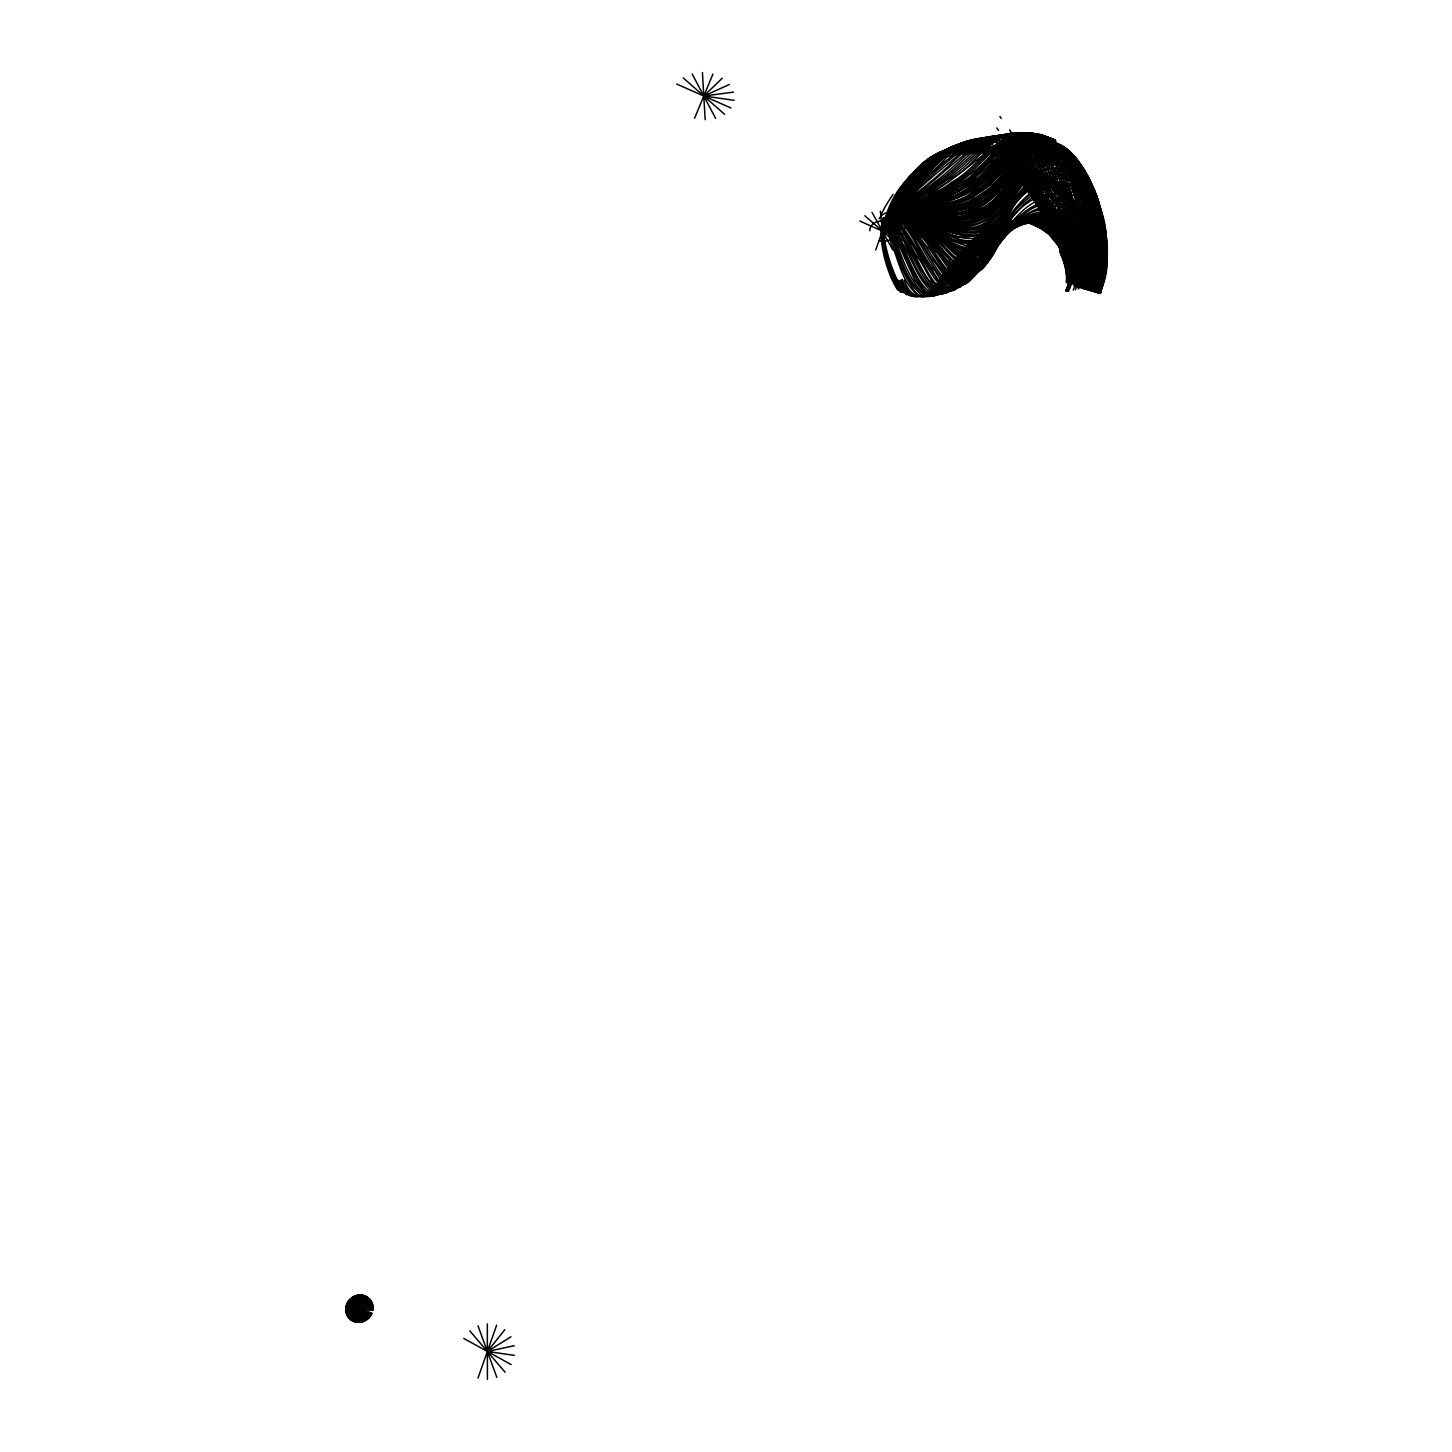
<?xml version="1.0" encoding="UTF-8"?>
<svg xmlns="http://www.w3.org/2000/svg" width="1452" height="1452" viewBox="0 0 1452 1452"><rect width="100%" height="100%" fill="white"/><g stroke="black" fill="none" stroke-linecap="round" stroke-linejoin="round"><path stroke-width="1.5" d="M1104.282 241.576C1104.173 213.045 1095.988 180.756 1071.394 163.586C1044.678 146.325 1020.357 175.964 1008.196 197C995.927 222.229 966.742 233.282 940.606 223.662C923.109 221.085 888.678 204.75 882.38 231.104L907.337 234.643M1094.826 234.589L1091.16 266.26L1086.096 286.716L1084.372 288.912M1094.173 238.164C1096.006 214.079 1090.833 189.123 1080.27 167.325M1076.422 274.355L1074.407 286.062L1076.567 275.499L1075.533 264.264M1080.016 268.112C1075.496 222.21 1065.06 170.919 1031.446 137.395C1007.869 122.131 985.726 147.614 969.482 162.079C948.319 182.371 921.838 195.348 897.554 211.248C886.827 209.705 883.814 223.1 882.38 231.104L906.592 227.674M359.007 1322.373L359.751 1294.966M1095.316 239.362C1096.042 215.931 1092.321 192.045 1082.375 170.683M1103.683 241.776L1101.088 265.407L1093.991 291.67M1094.735 239.58L1092.412 262.159L1086.768 285.572M1095.153 242.629C1097.73 218.871 1093.138 194.096 1083.501 172.189M1095.806 240.814L1095.062 244.226M1080.469 269.273L1078.709 243.936M1104.791 250.379C1115.19 201.646 1058.944 123.638 1017.888 188.252C1004.584 207.255 990.536 235.787 962.658 231.485C937.956 230.233 914.597 211.72 889.804 218.562L884.812 223.426L882.38 231.104L902.926 221.158M358.59 1322.373L360.187 1294.948M1078.909 271.361L1075.841 286.48M1105.535 268.384C1108.094 238.237 1095.552 200.884 1063.917 191.446C1030.684 184.404 1011.136 218.49 994.947 241.413C976.288 269.655 944.816 240.125 926.049 228C913.018 217.619 884.214 202.844 882.38 231.104L898.243 215.205L949.608 205.894L972.386 197.672L990.446 184.785L1018.378 154.257L1029.414 144.619L1042.354 139.138L1049.687 139.156L1055.495 140.844M1095.625 244.063L1091.577 269.001L1086.386 286.806M1096.06 245.515C1104.337 204.097 1069.652 99.898 1017.779 160.156C1000.138 183.297 978.648 207.981 947.339 209.887C926.666 215.205 891.002 205.331 882.38 231.104L886.519 217.582L891.873 211.901M1080.869 270.471C1082.375 248.038 1076.767 225.895 1071.376 204.315C1062.555 177.834 1054.37 140.027 1023.188 132.64C992.678 136.288 977.069 168.886 951.205 182.48C929.861 200.285 893.416 203.189 882.38 231.104C888.079 209.269 903.217 191.482 917.41 174.53M1095.516 245.678L1095.244 248.818C1100.253 262.267 1101.415 277.405 1097.385 291.271L1096.242 292.324M1104.192 250.488L1101.324 270.145L1095.189 292.015M1097.712 292.741C1102.467 277.967 1101.36 261.669 1096.133 247.167C1104.645 207.854 1074.353 104.889 1021.536 157.288C1003.114 179.322 984.547 206.656 953.274 209.868C930.841 215.912 899.46 205.476 883.669 226.439A51.691 27.298 51.5 0 0 882.544 229.779L882.38 231.104C885.629 190.902 920.568 223.935 932.438 238.908C949.898 256.859 973.856 296.389 991.662 254.046M358.154 1322.373L360.604 1294.966M1096.46 246.985L1087.984 284.556M1096.151 250.161L1096.314 248.582M1096.768 227.91C1106.497 248.201 1107.422 272.25 1100.344 293.485L1105.571 268.656L1105.789 243.555M1105.607 268.547L1104.518 276.697M1081.25 271.669C1083.373 249.218 1078.364 226.821 1073.209 205.095C1064.752 178.378 1056.747 140.644 1025.693 132.695C994.366 136.107 978.739 170.193 951.913 183.624C930.351 201.12 893.597 203.171 882.38 231.104L890.512 207.582M988.231 233.137C966.288 247.348 941.168 229.362 920.078 222.174C907.591 215.549 884.014 210.903 882.38 231.104L884.087 217.6L884.831 222.846M1095.625 250.252L1092.231 270.453L1087.621 285.808M1095.716 283.394C1099.908 251.632 1075.496 213.244 1040.648 216.475C1008.033 220.123 994.765 253.41 975.363 274.773C947.775 288.276 897.663 164.856 882.38 231.104C894.468 168.795 944.853 279.474 967.958 279.51C990.446 265.861 996.616 232.411 1023.587 222.41C1055.168 206.039 1090.125 235.932 1093.537 267.767M357.718 1322.355L361.04 1294.984M1020.429 221.993C993.259 220.559 973.312 243.355 958.846 263.52C948.392 274.301 941.295 299.384 922.873 295.954C905.195 282.505 900.367 258.492 892.435 238.8C887.499 228.545 885.793 202.245 882.38 231.104L884.341 217.528L885.411 222.555L883.633 226.439A53.924 26.789 56.5 0 0 882.562 229.779L882.38 231.104L885.139 219.343L883.342 226.385A66.792 24.829 71.5 0 0 882.598 229.797L882.38 231.104L885.048 218.853M1079.054 274.827L1076.876 285.445M1081.577 272.903C1084.317 250.416 1079.871 227.801 1074.952 205.93C1066.839 178.995 1059.016 141.334 1028.089 132.822C996.58 135.635 981.189 170.283 954.345 183.66C932.275 201.338 895.811 202.663 882.635 229.87A50.348 31.272 25.3 0 1 883.959 226.312L892.853 213.208M1104.464 262.322C1119.002 206.511 1058.218 122.222 1013.55 198.307L1012.28 198.87C1001.063 222.229 976.797 243.718 949.572 231.104C929.607 228.127 899.042 203.48 883.705 226.439A58.606 25.9 63.8 0 0 882.58 229.779C885.43 200.322 888.315 241.722 892.889 247.548C899.877 264.627 903.834 287.115 921.112 296.843C939.462 297.261 946.377 274.083 957.267 262.866C970.626 244.807 987.251 225.804 1010.592 221.902M995.582 239.453C971.697 256.133 958.792 323.487 930.569 266.841C921.53 258.601 889.894 183.188 882.38 231.104L884.685 217.455L882.635 229.87A49.568 27.86 44.8 0 1 883.869 226.421C894.577 206.021 917.791 196.655 934.671 182.081C953.147 168.686 968.067 150.881 987.306 138.539C1034.205 118.447 1048.58 191.827 1063.59 221.593M1096.823 253.12L1095.425 259.218M1095.897 256.242C1108.983 214.714 1076.041 102.493 1020.611 162.043C1002.788 185.856 981.752 213.571 948.701 213.154C928.064 217.637 890.276 204.079 882.38 231.104C906.266 91.258 1133.05 157.76 1084.335 287.569M1010.066 206.148C998.159 229.434 973.766 241.849 960.516 264.137C950.733 274.21 942.094 303.196 923.817 294.066C907.264 277.532 901.093 253.701 892.454 232.574C888.642 219.434 883.705 208.507 882.635 229.852A51.982 27.152 52.5 0 1 883.778 226.421C899.786 202.336 931.549 196.074 952.948 177.725C975.907 164.602 991.589 132.386 1020.484 133.548C1049.143 146.053 1057.165 180.774 1066.93 207.636C1072.411 227.056 1078.981 246.622 1079.508 266.968M357.301 1322.318L361.457 1295.021M1081.849 274.138C1084.644 227.692 1076.313 164.421 1037.309 134.945C1007.561 126.015 990.536 161.735 968.756 175.22C945.851 195.004 914.887 200.666 890.584 217.909M1103.847 262.322L1096.351 292.342M995.818 154.202C976.107 134.401 945.651 143.748 930.024 163.568C913.181 183.025 893.869 201.901 883.796 226.076A76.43 46.972 -5.6 0 0 882.635 229.852C884.994 211.103 885.557 218.435 889.15 231.412C895.14 251.123 901.347 271.288 912.927 288.531C920.296 303.268 937.339 295.428 943.11 283.848C955.942 266.896 967.014 248.092 983.912 234.734C1013.242 214.642 1031.319 145.091 1077.602 177.689C1110.018 205.748 1110.889 254.935 1098.511 292.959M1082.103 275.39C1085.933 252.902 1082.629 229.906 1078.164 207.763C1070.759 180.357 1063.209 142.949 1032.608 133.203C1000.773 134.673 985.854 170.574 959.1 183.787C936.141 201.556 901.365 202.209 883.723 226.439A61.474 25.446 67.1 0 0 882.58 229.779L886.246 216.874L914.633 279.946L924.289 292.814L928.536 295.573L932.71 296.299L937.72 294.538L943.709 289.238L968.502 254.663L983.639 238.055L999.811 226.966L1014.875 222.519M1095.407 262.14C1110.399 222.918 1082.067 106.559 1024.204 159.321C1005.183 181.681 987.614 212.337 954.527 213.517C931.857 218.889 894.722 203.389 882.635 229.87L883.814 217.673L884.25 223.118L882.635 229.87L883.288 217.8L883.07 223.662M1096.369 262.14L1096.641 260.652M1076.894 286.77C1086.659 244.735 1041.193 212.21 1021.899 179.268C1044.678 141.969 1089.454 165.092 1097.567 200.358C1108.185 229.942 1104.609 262.63 1094.391 291.779M356.865 1322.264L361.875 1295.057M1095.135 263.592L1095.879 262.14M1078.945 278.367L1077.257 285.554L1078.818 276.152L1078.237 267.585L1070.977 249.617L1034.913 197.781L1015.565 173.042M1096.078 263.611L1099.491 237.838L1097.603 209.505M1082.321 276.66C1086.731 253.574 1083.791 229.779 1079.272 206.946C1071.975 179.594 1064.044 140.191 1031.936 133.203C999.756 138.194 984.837 174.258 956.069 187.181C933.563 204.006 895.993 202.627 882.653 229.87L883.56 217.746L883.669 223.39M1081.286 286.697C1091.196 229.779 1037.89 175.329 992.006 150.609M1095.607 263.611L1091.196 279.927M1075.932 282.577C1079.326 267.64 1073.754 252.757 1067.438 239.417M1096.55 263.629L1095.498 266.515M1103.447 275.118C1123.884 215.531 1059.016 122.621 1011.1 205.948M1104.01 275.172L1100.235 293.449M1095.316 265.044L1094.409 269.292M1096.26 265.099L1095.189 267.93M884.685 220.777L882.635 229.87L885.865 218.816L890.112 213.081M915.05 175.746L894.486 203.552L883.723 226.022A85.323 51.383 -10.7 0 0 882.616 229.852L883.869 224.28L882.635 229.852C891.945 203.697 917.065 187.635 934.453 167.252C948.501 153.694 966.742 131.769 988.594 141.824C1027.871 169.739 1043.552 219.125 1073.064 255.988M1082.502 277.949C1087.385 254.88 1085.007 230.941 1080.705 207.981C1073.736 180.393 1065.931 141.153 1033.987 133.457C1001.59 137.704 987.033 174.421 958.356 187.308C935.505 203.697 900.948 202.736 883.778 226.439C890.257 201.955 918.717 223.209 931.204 230.668C949.699 243.718 981.715 262.739 997.179 235.151C1012.425 213.426 1029.504 181.809 1060.668 185.384C1090.724 191.337 1105.063 224.733 1106.115 252.594M888.987 214.116L885.339 219.76L882.635 229.852C888.805 190.266 926.467 228.944 938.591 242.575C949.862 252.049 958.756 268.348 974.492 270.453C988.159 266.533 992.732 250.234 1001.698 240.56M356.448 1322.209L362.31 1295.13M893.053 200.576L886.519 215.804L882.38 231.104L888.116 211.81L897.79 192.644M904.052 184.368L890.257 207.654L882.38 231.104L889.06 210.304M884.25 223.209L882.635 229.87C886.682 213.408 896.338 198.888 905.485 184.858L906.556 184.785C939.135 132.15 995.763 134.909 1032.445 182.426C1054.769 211.992 1089.454 245.787 1080.197 286.389M901.638 187.235L889.985 207.781L882.635 229.833L886.264 218.036L890.802 212.682M882.38 231.104C884.123 195.494 917.936 219.397 931.531 232.102C949.463 246.459 979.9 279.31 996.725 244.39C1012.008 217.582 1045.549 185.475 1077.221 207.89C1103.012 227.002 1109.727 264.01 1100.072 293.413L1105.644 267.059L1105.571 241.613M1095.189 275.081C1094.481 247.512 1073.881 217.655 1044.369 217.11C1016.382 216.384 1000.936 242.375 981.552 257.276C951.713 268.82 897.753 176.454 882.653 229.852L885.992 218.635M1053.753 223.191C1033.352 195.584 1017.761 128.883 973.112 139.701C940.388 163.713 907.01 192.626 883.905 226.149A63.579 39.984 3.7 0 0 882.725 229.852L886.446 217.764M1095.643 267.967L1093.41 273.412M1102.83 275.027L1097.821 292.76M1011.3 225.768C987.088 234.607 973.875 258.746 960.607 279.238C955.67 294.048 937.556 297.733 931.022 281.815C920.495 277.405 889.586 182.789 882.635 229.833L884.195 222.446M1082.666 279.256C1090.797 235.024 1083.083 186.255 1058.508 148.358M884.468 224.969L883.923 226.167A56.882 35.991 11.8 0 0 882.671 229.852L891.419 206.202M1086.423 254.118C1075.859 224.189 1038.071 209.741 1011.264 228C986.235 240.506 978.92 270.326 959.155 287.605C935.941 285.173 926.376 247.457 911.057 232.411C903.598 218.254 884.105 202.3 882.653 229.833L885.647 219.488L882.653 229.833L885.357 220.795L883.433 226.312C887.154 198.488 911.148 220.958 919.116 232.774C934.416 244.825 946.94 283.902 969.21 280.69C987.65 261.868 997.179 233.1 1023.587 222.61C1052.591 208.416 1085.098 233.137 1091.287 262.013M1074.97 286.225C1080.76 271.27 1076.113 254.917 1070.741 240.524M917.138 177.38C903.888 193.443 888.533 209.342 882.653 229.833L884.014 224.134L882.653 229.833C887.553 191.047 915.958 232.901 924.525 245.315C939.208 263.865 960.607 310.383 979.065 265.807M1075.515 286.389L1077.765 275.735L1077.892 265.843M883.723 225.187L884.232 223.426L882.961 228.581M1102.867 282.686C1119.565 238.545 1084.626 142.732 1027.472 188.778C1007.053 204.569 1003.096 239.616 974.909 244.68C948.283 244.081 927.901 223.245 902.89 216.711M883.161 227.456L883.451 226.294A60.675 25.7 66 0 0 882.417 229.561A57.989 26.136 62.7 0 1 883.524 226.222A56.501 26.39 60.6 0 0 882.435 229.634A53.542 26.971 55.5 0 1 883.633 226.294M1095.461 270.852L1094.318 273.557M1102.322 286.988C1123.866 213.843 1046.075 150.591 1001.626 234.135C987.124 266.569 960.335 256.224 939.099 237.293C925.16 228.763 894.777 197.926 883.905 224.715M356.03 1322.137L362.728 1295.202M1075.678 283.793C1079.925 268.929 1074.879 253.628 1069.108 239.943M1078.582 282.015L1076.495 286.661M1102.576 285.59C1122.124 238.709 1074.553 151.607 1022.462 203.443C1004.693 217.619 999.121 250.107 973.276 251.831C948.21 247.566 930.333 226.73 907.155 217.673M1076.241 283.939L1077.475 273.611L1075.642 263.375M1093.066 274.755C1103.429 248.546 1101.433 217.854 1093.447 191.047C1087.639 165.601 1059.016 131.152 1031.973 153.368C1008.287 173.568 995.219 210.304 960.171 213.771C935.778 220.795 896.592 201.973 882.653 229.87A70.259 43.669 -1.9 0 1 883.978 226.113C897.826 198.761 925.124 181.337 945.234 158.849C959.518 140.354 988.885 128.72 1005.474 151.389C1026.328 173.768 1038.507 202.282 1054.842 227.819C1063.463 242.484 1076.095 256.55 1076.531 274.464M883.433 226.331L883.851 224.733M1082.484 281.761C1092.086 237.892 1084.844 189.286 1061.521 150.845M1093.973 274.918L1094.772 273.629M1083.954 288.803C1117.895 193.37 964.382 94.362 901.892 186.491M1093.519 274.827L1089.69 285.009M1094.409 274.991L1092.067 280.127M1102.322 282.577L1099.164 293.159M1075.968 283.866L1074.752 286.171L1076.349 273.303L1074.19 260.979M1094.935 276.515L1100.235 247.784L1100.598 218.054C1100.362 181.046 1059.307 121.841 1023.841 166.926C1009.194 183.297 999.521 205.839 978.285 215.005C957.794 223.318 935.505 217.201 914.343 215.894M1074.752 284.828C1079.834 268.638 1071.594 252.485 1063.118 239.09M1080.905 287.932C1094.064 249.327 1064.007 211.81 1040.104 184.313C1006.871 142.441 942.076 129.174 909.224 178.832M1092.812 277.495L1093.174 276.17M1082.557 283.086C1092.993 239.907 1086.405 192.027 1064.407 153.476M1093.683 277.695L1094.064 276.352M1078.183 285.808C1084.771 265.444 1071.866 246.277 1060.759 230.323C1041.737 203.28 1023.787 174.204 996.671 154.402M1094.572 277.876C1102.812 249.962 1108.057 214.152 1084.462 191.864C1058.998 161.989 1019.576 188.161 1006.781 216.638M1085.824 284.011L1084.753 287.678M1102.122 285.5L1099.745 293.322L1104.809 272.032L1106.243 252.83M1085.987 285.372C1117.332 186.128 960.353 96.903 899.623 189.522M355.613 1322.046L363.127 1295.293M1095.008 277.967L1091.759 282.813M1076.204 285.245L1078.491 268.021M1096.641 291.072C1113.139 226.149 1037.708 179.921 998.649 244.753M1006.073 216.294C996.054 241.468 966.905 250.869 944.544 235.006C927.519 230.269 896.32 201.084 883.887 226.131A56.156 35.52 13.2 0 0 882.671 229.852C889.84 206.983 908.28 190.266 923.418 172.498M1082.629 284.41C1093.828 241.377 1087.893 193.297 1066.113 154.529M886.283 221.23L883.851 226.439A52.29 27.007 53.5 0 0 882.725 229.924C890.784 205.512 912.891 189.559 929.189 170.719C943.909 156.417 962.295 132.695 985.581 142.423C1026.074 170.737 1044.696 220.486 1073.445 259.454M1094.627 279.31L1093.864 281.96M884.685 224.425L883.959 226.276A62.236 39.24 5.4 0 0 882.671 229.852L886.337 221.285M886.41 219.651L883.27 227.292L884.268 224.806L883.814 226.076A78.68 48.043 -7.4 0 0 882.762 229.852C890.493 208.235 913.217 197.49 929.244 182.698C947.285 168.777 962.004 150.609 981.625 138.775C1028.216 122.222 1042.246 193.189 1059.688 222.428M883.905 226.04A87.628 52.381 -12.1 0 0 882.78 229.833C890.548 202.863 923.381 224.534 939.843 229.579C967.449 246.622 987.451 229.852 1013.079 221.757M885.375 223.499L882.671 229.852C890.639 208.453 914.978 200.666 931.694 187.544C952.258 174.313 969.065 156.344 988.267 141.388C1036.274 109.263 1054.932 189.885 1067.293 220.976M900.367 211.702L897.318 211.084L890.276 217.219L882.671 229.852C890.965 208.616 915.468 201.138 932.511 188.47C954.109 175.256 971.479 156.616 991.28 141.116C1038.852 109.136 1057.492 188.905 1068.817 220.014M1084.771 289.039C1097.059 248.02 1096.405 201.701 1076.513 163.114M1092.557 281.634L1092.939 280.327M883.451 227.438L882.671 229.87L885.902 222.882M1090.888 282.595L1091.269 281.325M1093.81 280.545L1090.234 290.6M882.671 229.852C900.458 198.906 946.45 205.603 971.588 181.881C996.834 168.341 1021.155 113.873 1054.243 142.387M1085.17 287.805C1124.411 184.077 957.739 97.066 897.554 192.608M1089.218 283.539C1096.804 258.111 1100.38 231.213 1095.08 204.932C1090.289 178.705 1074.335 136.797 1040.884 144.329C1011.518 157.778 1002.007 195.802 970.335 206.438C943.455 219.524 906.211 202.772 884.322 225.405A54.196 26.572 57.1 0 0 883.088 228.781C901.638 199.469 947.902 212.682 973.711 191.301C1002.515 178.142 1018.142 125.779 1055.35 140.209C1017.053 127.467 1002.606 181.064 972.114 193.679C945.978 213.444 902.001 199.959 883.016 228.636A49.459 30.401 27 0 1 884.54 225.241L886.646 221.684M884.486 222.283L884.032 224.116L891.8 204.932M1083.083 285.863C1095.153 243.391 1090.543 195.603 1069.344 156.78C1033.552 136.797 1014.403 185.257 994.311 205.585C968.139 232.574 929.643 212.918 897.735 216.529M1074.389 286.062C1080.796 268.693 1070.487 251.668 1060.541 238.092M1075.279 286.316L1077.747 278.185L1077.166 267.404M1076.041 286.534L1076.404 285.3M1090.506 283.866C1101.995 260.235 1102.83 230.922 1096.877 205.512C1092.231 179.794 1075.242 140.935 1043.099 148.286C1013.351 160.192 1006.708 198.379 977.704 211.193C950.171 224.025 918.989 208.652 891.092 218.58M1076.458 286.643L1078.255 271.669M1083.119 288.567C1097.367 247.294 1093.882 199.323 1073.79 160.482M1092.176 282.922L1089.309 286.28M1092.612 283.049L1089.381 290.346M885.157 219.815L890.348 205.948M1075.242 286.298L1077.094 273.52M1077.82 287.042C1087.639 262.013 1067.456 238.745 1054.678 218.943C1031.864 188.107 1007.307 146.67 965.054 143.766M1093.066 284.556C1100.598 264.191 1103.048 241.685 1100.834 220.014M1093.9 283.376L1091.069 290.836M1078.8 287.315C1087.639 261.142 1068.527 237.456 1055.114 216.874C1032.172 185.783 1004.966 142.949 961.551 144.619M1079.308 287.46C1088.764 241.014 1045.876 203.516 1019.486 170.864C1000.628 151.716 968.865 134.619 943.346 151.335C922.274 166.508 906.121 187.598 891.873 209.052M1082.284 286.988C1094.663 241.304 1059.071 198.724 1027.127 170.628C1004.984 152.46 973.82 139.628 945.579 150.736C923.345 160.773 905.776 180.012 893.071 200.376M1085.552 286.57C1097.984 246.876 1096.587 201.955 1077.801 164.493M1079.816 287.623C1092.067 248.564 1058.49 213.19 1036.383 184.658C1002.824 139.936 942.983 130.081 908.553 179.104M1085.969 286.679C1096.405 245.697 1094.971 199.85 1075.17 161.789M1089.272 284.901L1086.858 289.62M1088.456 286.044C1105.299 240.615 1104.881 170.719 1056.983 144.655C1027.181 138.811 1013.75 173.696 995.8 190.575C975.091 214.587 941.404 213.154 912.6 213.734M1077.584 286.97L1077.965 285.754M1083.519 287.333C1096.278 245.461 1092.957 198.016 1072.356 159.212M1082.049 288.258C1094.717 244.644 1089.78 195.385 1067.764 155.636M1088.038 285.917L1086.441 289.511M1090.978 285.372L1087.276 289.747M1094.681 291.87C1111.234 226.585 1033.552 183.351 996.054 247.802C965.961 314.812 933.89 216.003 896.919 211.121M355.195 1321.937L363.545 1295.384M1095.48 292.088C1103.484 264.899 1091.269 231.848 1065.75 218.544C1036.056 203.643 1006.345 229.38 992.133 253.955M1083.809 288.767C1112.958 196.946 968.194 93.854 904.342 183.551M1086.804 286.915L1085.188 289.148M1093.102 285.953L1091.505 290.963M1081.903 288.204C1097.022 246.477 1091.468 197.109 1070.868 157.978M1091.85 286.988L1090.652 290.709M1085.334 289.184L1085.715 287.95M1089.345 287.641L1088.546 290.11M1098.402 292.941C1108.148 265.77 1107.731 236.331 1100.126 208.725C1095.008 182.008 1070.995 143.149 1039.251 158.722C1011.917 174.167 1005.546 214.079 972.967 222.029C944.907 229.198 915.758 208.616 888.66 219.724M1086.023 289.384L1086.423 288.149M1089.762 287.75L1088.964 290.237M1090.615 288.004L1089.817 290.473M1099.055 293.123C1108.874 265.734 1107.332 235.932 1100.017 208.162C1094.572 181.155 1065.133 147.16 1036.202 166.871C1010.283 183.515 1004.149 225.623 969.627 229.035C941.912 232.756 913.58 207.364 887.408 221.049M884.014 224.715L885.085 220.522M1088.111 289.983L1088.51 288.748M885.139 220.813L884.359 223.045L889.695 213.081M1091.922 291.072C1101.215 264.028 1105.698 234.353 1098.329 206.329C1093.973 179.395 1070.959 137.867 1038.38 153.495C1010.973 170.047 1002.642 210.34 968.266 216.82C941.84 226.131 900.204 200.231 883.034 228.636A49.949 30.873 25 0 1 884.558 225.223L888.424 219.597C917.973 205.113 955.489 214.297 982.623 192.771C1007.706 177.816 1020.683 133.13 1055.404 141.134M1092.34 291.199L1100.779 257.476L1102.122 227.365M1092.757 291.308C1101.106 267.059 1105.408 240.905 1101.033 215.386C1096.75 188.633 1080.324 150.663 1047.727 154.366C1016.618 163.332 1010.247 201.937 983.258 216.802C955.852 230.795 925.904 213.335 897.354 216.657M1093.156 291.435L1101.124 260.67L1103.012 232.737M1093.574 291.543C1102.976 264.554 1106.932 234.897 1099.581 206.91C1094.971 178.905 1064.225 141.951 1034.604 164.13C1009.848 182.135 1001.826 223.644 966.469 225.496C941.531 229.942 906.211 204.623 885.629 222.61M1094.79 291.906C1101.16 272.341 1106.424 251.432 1102.921 230.85M1095.588 292.124C1104.246 267.204 1107.985 239.907 1101.542 214.007C1096.496 187.453 1072.139 151.897 1041.247 165.328C1013.605 178.705 1008.414 215.931 980.173 228.218C951.387 237.184 924.507 214.896 895.848 216.983M1095.97 292.233L1103.756 260.67L1104.228 231.993M1096.732 292.451C1107.713 261.541 1109.673 225.786 1094.245 195.984C1078.473 155.745 1029.994 160.137 1013.46 197.127M1099.473 293.231C1119.147 248.31 1072.828 173.895 1023.079 214.896C1004.185 227.002 998.631 253.937 977.813 262.667C955.271 260.217 941.622 237.638 923.635 225.931M1097.095 292.56C1112.686 247.639 1106.678 189.087 1069.362 156.762M1097.476 292.669C1124.302 244.281 1084.771 123.565 1021.01 190.992C1004.802 214.733 986.924 254.88 950.86 235.623C932.111 233.246 894.831 197.98 883.324 227.311C885.738 219.071 891.328 207.273 901.837 212.355M1098.184 292.868C1119.764 222.247 1039.015 171.209 998.232 244.989M1098.837 293.068C1108.384 264.718 1099.436 228.926 1073.772 212.065C1042.264 192.535 1009.684 222.918 995.074 249.454M885.248 220.795L884.341 223.064L884.74 222.083M885.103 223.808L883.76 226.439C900.24 189.867 943.31 122.603 991.353 151.099M354.796 1321.828L363.944 1295.511M477.998 1378.039L496.638 1325.186M875.701 250.034L888.987 212.355M884.123 224.733L891.111 208.87M885.448 222.338L883.651 226.439C899.55 191.827 946.359 250.869 971.624 248.056C991.77 249.091 1000.609 224.479 1020.792 223.281C1041.61 217.437 1064.026 228.055 1075.442 245.805M885.048 219.96C899.695 197.454 925.124 263.937 934.834 270.399C960.661 318.95 974.383 255.933 994.13 240.923M899.078 210.522L891.474 216.402L884.468 225.332A48.932 29.784 29.9 0 0 882.997 228.636L887.063 221.739L892.072 218.272M898.425 213.317L889.568 219.143L884.486 225.332A48.715 29.439 31.8 0 0 882.997 228.654C883.723 225.369 892.744 214.987 885.974 217.31C883.669 218.344 889.767 214.969 890.076 220.559C900.258 241.667 907.972 264.101 920.768 283.884C930.387 304.902 948.047 292.614 954.98 277.314C969.337 255.516 985.073 230.287 1012.026 223.318M890.657 218.308L884.486 225.314A50.947 31.726 21.8 0 0 883.016 228.636C902.672 199.233 949.227 214.733 975.726 192.953C1004.276 179.504 1018.433 128.72 1055.531 140.427M1102.685 227.002C1100.471 201.193 1090.96 172.008 1066.766 158.994C1040.648 146.906 1020.538 174.948 1008.396 194.024C996.489 216.511 971.116 230.142 945.905 223.082C926.63 222.301 898.861 206.202 884.504 225.314A48.588 29.113 33.7 0 0 882.997 228.654L883.959 226.294M889.277 213.771L885.139 221.158C892.78 201.374 910.35 229.743 916.067 237.547C930.859 252.376 937.756 283.539 960.462 286.788C979.211 271.306 985.726 243.972 1007.488 230.795C1030.394 212.337 1065.641 222.882 1078.872 247.893M884.994 221.103L885.339 220.196M905.631 182.807L893.887 200.939L885.012 221.067L886.246 218.399M354.397 1321.701L364.343 1295.638M1004.203 230.941L995.128 237.329L985.2 247.766L958.538 286.371L953.238 290.582L948.628 291.108L942.021 287.206L934.58 278.439L896.592 219.343L889.695 214.86L888.007 215.531L885.484 220.196L891.219 207.491M885.303 219.252L886.7 216.657L889.168 220.178L906.865 261.342L917.7 282.015L925.614 292.197L933.182 296.008L938.954 294.466L944.853 289.347L970.571 253.283L984.402 238.219L1000.573 227.075L1015.692 222.592M694.601 118.211L712.914 74.088M353.998 1321.556L364.742 1295.765M884.014 225.387L884.449 224.388M883.941 226.385L884.54 225.26L883.451 227.474L884.468 225.332A48.588 28.713 36.5 0 0 882.997 228.654A49.713 27.77 45 0 1 884.395 225.387C907.482 200.34 948.428 206.021 974.092 183.351C999.248 169.158 1020.066 119.282 1053.971 140.644M353.598 1321.393L365.142 1295.928M886.283 219.597L884.504 223.408C889.205 201.737 899.895 242.448 903.761 245.098C912.909 261.796 918.916 282.142 934.652 293.957C950.806 297.714 956.432 274.827 965.09 265.389C977.414 246.931 993.241 226.948 1016.454 223.1M889.277 210.25L889.876 208.906M884.976 217.746C898.588 239.979 900.73 281.833 927.592 296.698C944.635 294.357 950.443 273.557 960.825 262.213C973.602 244.444 989.901 226.004 1012.625 222.229M884.685 223.354C912.038 192.1 945.651 165.492 977.958 139.392C1024.332 122.93 1038.888 193.969 1057.401 222.247M890.693 205.149L895.793 195.603M886.156 218.145C884.105 221.394 888.37 213.989 886.228 217.764M353.217 1321.229L365.523 1296.091M885.883 219.306L887.19 216.929M890.983 207.509L892.49 203.589M892.091 204.859L893.18 202.264M352.836 1321.048L365.904 1296.273M890.929 208.852L897.79 195.457L908.843 179.866M891.927 206.148L892.653 204.805M886.609 219.76C898.498 198.706 916.648 182.081 931.821 163.713C944.853 149.247 966.197 134.256 985.636 146.398C1023.769 173.986 1044.75 218.653 1072.03 255.897M893.089 203.48L894.25 200.848M893.833 202.137L908.208 180.066M886.047 217.909C897.899 202.59 913.199 228.726 920.985 236.712C936.123 250.543 944.09 280.454 966.379 282.614C997.96 253.537 1022.898 170.864 1079.126 205.694M892.907 204.805L898.207 195.421M352.455 1320.866L366.285 1296.454M891.855 207.545L905.086 187.417L917.265 173.224M894.595 200.812L895.376 199.469M1054.37 140.445C1020.683 120.589 1000.755 169.176 976.125 183.515C950.116 207.001 908.244 200.14 884.431 225.369A49.15 28.06 42.1 0 0 882.997 228.672A52.907 33.178 17.3 0 1 884.54 225.133C889.604 216.856 899.478 213.662 908.244 210.957M884.54 225.169C908.843 200.975 950.497 214.606 977.523 193.261C1005.328 179.431 1018.941 130.208 1055.531 140.608M895.721 199.432L896.537 198.089M352.092 1320.667L366.648 1296.654M1054.697 140.299C1020.447 121.823 1001.535 170.664 976.434 184.894C950.316 208.18 908.262 200.213 884.449 225.35A48.878 28.26 40.2 0 0 882.997 228.654M896.084 194.985L899.369 190.158M886.736 217.219C896.374 215.422 900.476 238.364 906.411 244.825C915.795 261.142 922.31 280.526 937.284 292.705C951.641 298.259 957.83 277.368 964.999 268.892C976.815 250.688 990.917 230.723 1012.861 224.534M1054.878 144.111C1026.183 113.147 999.03 159.883 977.777 175.383C951.986 201.138 910.567 199.577 885.03 224.37L885.811 223.336L884.449 225.35L892.998 217.092M896.9 198.089L897.735 196.746M979.465 266.46C998.922 221.938 1059.216 197.781 1084.39 252.085M351.729 1320.449L367.011 1296.872M898.606 195.403C927.302 139.555 990.01 132.731 1034.659 175.311C1065.459 202.699 1096.024 245.061 1082.72 288.44C1110.018 200.521 969.627 92.601 905.939 181.899M887.027 220.032C914.215 190.629 944.09 161.916 976.833 138.866C1021.627 127.649 1036.474 195.802 1055.84 223.39M898.116 196.746L905.576 186.092M886.845 220.123L884.776 223.39L887.571 219.488M1012.371 200.031C1001.698 217.945 985.926 241.232 961.569 235.024C938.645 231.812 918.336 215.713 894.813 217.038C920.604 214.333 944.508 230.287 970.39 227.674C996.744 224.933 1006.98 196.964 1021.918 179.159M1105.317 241.359C1103.466 209.197 1071.685 168.378 1036.928 187.635C1009.557 208.162 993.64 240.27 971.334 265.789C956.033 297.442 942.076 300.382 925.323 267.222C916.176 252.448 908.317 236.876 898.298 222.646C896.047 219.851 893.906 216.457 890.403 215.186C886.5 215.822 887.444 215.949 890.33 213.244M888.442 214.878C902.128 198.398 916.466 181.917 931.639 166.526C944.726 153.277 962.313 134.491 982.895 142.84C1022.934 166.944 1038.906 214.787 1068.019 249.617M886.482 221.448C900.494 203.897 921.857 194.659 938.972 180.629C957.612 167.397 972.386 149.229 991.988 137.377C1038.616 120.189 1051.593 191.918 1065.732 221.974M351.366 1320.213L367.356 1297.09M994.511 250.252C981.951 274.845 966.179 285.554 947.938 257.893C930.768 242.375 917.482 213.644 892.345 211.72M994.203 250.96L1004.167 237.402M997.506 245.406C983.403 264.228 970.081 296.752 948.41 262.812C931.984 249.163 914.56 208.671 889.822 213.317M998.214 245.279C969.083 307.824 935.288 219.96 901.02 211.883M885.157 224.261L889.495 219.651L896.792 215.749M993.077 252.267C964.545 297.224 931.676 215.495 900.058 211.593M886.174 220.813C890.276 213.426 900.186 214.932 906.72 217.655M351.021 1319.977L367.701 1297.326M906.447 183.569L910.477 178.469M902.345 194.495C921.094 172.77 941.205 140.935 973.602 142.804C1010.864 154.148 1027.726 194.06 1050.086 222.592M350.694 1319.741L368.028 1297.58M1001.916 240.469C1023.587 200.14 1083.029 200.031 1096.133 247.167M885.593 223.463C911.293 202.5 950.28 216.911 977.632 197.508C1006.672 183.805 1018.124 134.909 1055.277 141.479M504.842 1329.687L487.364 1351.467L514.317 1355.351M1001.245 192.1C1016.327 174.966 1029.25 145.381 1056.33 148.213C1082.593 155.219 1093.429 184.84 1098.238 208.906M886.537 221.811L887.462 221.484L885.085 224.334C910.64 200.939 951.931 208.58 978.376 185.057C1002.878 170.61 1021.046 123.184 1054.969 140.209M886.664 222.319L885.085 224.334L887.426 221.539M350.368 1319.469L368.354 1297.834M1004.439 237.311C1027.617 199.977 1083.301 205.258 1095.298 248.8M887.063 220.214L885.411 222.555L886.736 222.156C906.375 207.926 932.892 219.942 955.289 217.31C980.517 217.963 999.484 198.888 1012.207 179.195C1047.89 116.305 1096.46 164.493 1099.745 216.584M910.894 177.38C929.244 152.914 962.676 137.722 992.279 150.736M888.243 214.95L892.109 211.956L896.701 211.121M1000.265 191.755C973.856 231.122 923.254 204.659 888.007 220.922L890.276 219.252M350.041 1319.196L368.681 1298.106M915.54 174.494C927.32 161.226 941.604 148.158 959.754 145.146M917.864 177.525C934.271 157.469 960.915 130.97 988.231 149.211M924.38 172.715C939.535 156.308 961.823 131.46 986.217 145.708C1013.478 163.041 1027.925 193.443 1046.311 218.889M886.718 221.013C904.959 208.671 927.701 226.058 946.631 229.325C967.958 238.509 993.404 230.759 1004.112 209.669C1017.108 191.101 1030.666 164.475 1056.856 164.983C1082.067 168.015 1098.384 194.296 1100.87 217.818M349.732 1318.924L368.99 1298.378M887.517 221.43L886.446 222.501C913.852 202.863 953.329 218 980.953 196.873C1008.124 182.299 1020.121 134.51 1056.566 142.369M889.368 218.472C911.366 210.776 932.384 232.32 953.238 237.584C973.838 248.836 996.181 235.641 1005.256 216.13C1017.598 196.946 1034.078 171.499 1060.359 174.839C1085.552 179.903 1101.16 206.565 1103.466 230.523M349.442 1318.634L369.298 1298.669M1011.064 225.151C989.465 233.3 975.871 253.338 964.074 272.087C958.338 280.726 948.646 301.308 936.05 290.073C921.33 274.428 913.453 253.828 902.817 235.442C899.296 229.253 896.193 222.664 891.383 217.328C888.116 215.041 886.174 216.294 890.748 213.589C923.781 191.9 952.893 161.844 985.218 138.249C1032.027 121.206 1045.567 193.334 1061.938 222.682M722.279 78.19L703.803 96.013L734.113 100.297M994.402 239.743C1018.487 212.664 1066.857 214.914 1082.266 250.071M349.152 1318.325L369.588 1298.977M887.19 221.684L888.388 220.631M995.872 238.328C1016.436 214.896 1056.257 217.619 1073.119 243.936M888.334 220.704L887.263 221.648L888.297 220.722M348.861 1318.017L369.861 1299.286M930.768 160.301L946.159 149.411L961.805 144.329M889.187 213.97L893.361 211.393L897.318 211.084M348.589 1317.69L370.133 1299.594M887.862 220.359L889.223 219.978M348.335 1317.363L370.387 1299.921M888.243 218.871L890.512 217.383M348.081 1317.018L370.641 1300.266M1002.552 232.084L985.019 249.2L959.808 285.953L955.289 289.638L950.715 290.491L944.145 287.006L936.721 278.602L899.26 221.357L892.508 215.186L888.152 215.386M989.121 232.846C1011.264 215.477 1046.674 219.143 1064.534 241.05M888.733 220.25L891.782 218.399M888.805 220.232L899.224 215.513L912.782 213.462M347.845 1316.674L370.877 1300.611M888.933 220.178L891.183 218.726M347.627 1316.329L371.095 1300.956M1003.078 231.104C1026.618 214.424 1061.829 220.631 1076.604 245.987M899.242 210.776C940.37 192.753 972.931 162.043 1008.033 135.399C1052.428 122.494 1063.536 188.869 1073.5 218.835M940.279 152.75L953.964 145.872L963.856 143.585M887.68 215.804C903.58 220.904 907.809 245.225 918.027 257.784C926.685 268.438 935.596 300.11 953.728 289.384C969.591 271.016 978.612 246.604 999.321 232.447C1020.901 215.477 1054.261 220.904 1069.852 243.391M510.959 1336.802L487.364 1351.467L514.262 1345.714M347.409 1315.966L371.313 1301.319M889.241 219.125C911.203 210.576 934.834 222.174 957.503 221.249C984.238 223.39 1002.189 200.739 1015.057 180.574C1056.947 113.565 1103.248 182.48 1103.574 232.447M1004.748 230.033L1006.454 228.999M347.209 1315.603L371.512 1301.682M891.074 212.337L893.107 211.411M347.01 1315.222L371.712 1302.063M346.846 1314.84L371.894 1302.444M890.548 218.617L895.285 216.529M890.802 212.772C910.204 212.137 920.368 235.805 932.601 247.729C943.582 257.185 956.523 290.963 974.346 276.207C989.701 256.151 1001.608 229.924 1027.363 221.357C1053.952 212.046 1081.341 233.028 1089.018 258.057M1007.761 227.365L1009.521 226.53M898.479 213.68C928.808 201.81 963.075 195.784 986.67 171.282C1004.167 155.654 1027.199 120.244 1053.499 140.898M346.665 1314.459L372.057 1302.825M729.467 84.452L703.803 96.013L733.569 92.129M891.891 218.363L900.803 216.421M890.675 218.09L896.955 216.584M346.52 1314.06L372.22 1303.206M890.457 213.426C907.609 213.498 915.922 235.006 926.503 245.896C938.736 257.349 946.214 285.009 965.834 283.321C982.115 268.62 987.85 244.698 1006.962 232.102C1026.128 213.644 1057.056 223.771 1070.904 243.573M346.375 1313.661L372.347 1303.606M1010.265 225.822C1030.303 217.364 1054.225 224.824 1067.51 241.613M892.145 218.109L897.554 216.602M892.417 218.054L893.561 217.619M346.248 1313.261L372.474 1304.005M1012.062 225.133C1031.356 217.564 1053.771 225.822 1066.494 241.413M894.25 217.383L902.781 215.604L914.96 215.368M346.139 1312.844L372.601 1304.422M892.744 217.746L895.013 217.11M346.03 1312.427L372.692 1304.84M887.245 216.185C908.988 237.075 911.42 277.005 938.409 294.339C953.819 293.776 958.338 273.793 967.141 263.937C979.065 246.314 994.275 227.129 1016.527 223.517M908.244 211.248C937.738 204.75 969.736 198.888 991.335 175.71C1008.668 160.337 1027.617 125.38 1055.187 140.191M1012.788 223.971L1014.621 223.499M1013.732 223.989C1032.535 218.544 1053.226 226.385 1065.496 241.232M345.957 1312.009L372.783 1305.239M894.051 217.383L895.231 217.092M345.885 1311.592L372.874 1305.657M1007.561 221.974C977.196 228.726 959.863 257.24 942.257 280.254C932.13 300.219 909.533 303.613 902.255 279.292M345.812 1311.174L372.928 1306.092M1008.251 221.43C977.559 227.075 959.391 255.28 941.568 278.131C931.621 296.771 907.972 306.971 899.659 280.599M1009.376 221.666C978.321 226.53 960.171 255.552 942.439 278.512C932.438 297.878 909.006 306.063 900.966 279.982M1017.398 223.118C1035.04 219.397 1052.99 228.799 1064.044 242.212M893.815 211.248L899.405 211.466M345.776 1310.757L372.983 1306.51M1010.066 221.176C978.158 225.078 959.119 254.645 940.714 277.749C930.278 297.097 905.667 307.08 897.59 279.601M1008.795 221.539L1011.191 221.412M1012.425 221.648C981.044 225.296 962.494 254.59 945.27 277.84C935.687 297.297 912.836 306.245 904.36 280.2M1016.527 222.664C1033.915 219.815 1051.339 228.599 1062.301 241.812M345.739 1310.321L373.019 1306.945M1009.521 221.067L1011.881 220.994M1010.61 221.303L1013.024 221.23M1011.79 221.521L1014.912 221.575M1013.75 221.866L1015.583 221.684M1018.378 222.428C1035.385 220.341 1052.591 227.964 1063.608 240.85M345.703 1309.886L373.037 1307.363M963.075 144.456L980.699 146.398L997.07 154.348M345.703 1309.468L373.055 1307.798M1011.336 220.886L1014.857 221.121M1013.623 221.357C1032.1 220.432 1050.722 228.073 1061.993 242.974M1016.291 221.793C1033.497 220.631 1050.595 228.309 1061.485 241.595M345.703 1309.032L373.055 1308.216M1013.151 220.777L1019.758 221.121M1014.258 221.013L1017.289 221.212M1016.091 221.357L1018.596 221.448M345.721 1308.597L373.037 1308.651M1014.984 220.74C1033.352 220.795 1051.103 230.305 1061.521 245.406M1016.091 220.976L1017.925 221.013M1016.69 221.103L1019.141 221.249M1017.925 221.321L1020.447 221.484M1019.286 221.557C1036.093 221.557 1051.811 230.922 1061.739 244.172M345.757 1308.179L373.001 1309.087M1018.524 221.14C1035.076 221.739 1051.03 229.652 1061.212 242.774M1019.776 221.376L1029.541 223.064L1042.264 229.053M1021.137 221.593C1037.018 222.265 1051.557 231.521 1060.995 243.972M345.812 1307.744L372.946 1309.523M1022.589 221.829C1039.287 223.118 1053.68 234.661 1062.483 248.383M345.866 1307.308L372.892 1309.94M1019.195 221.013C1036.601 222.21 1052.5 232.447 1062.011 246.876M1020.357 221.249L1025.856 222.029M1021.627 221.484C1039.106 223.118 1054.152 235.17 1062.918 249.925M345.939 1306.891L372.819 1310.376M1021.028 221.194L1030.103 223.191L1038.888 227.038M900.204 216.421C922.837 221.013 940.569 238.055 962.585 244.626C983.294 253.174 998.413 232.846 1007.379 217.237C1034.278 162.297 1093.156 173.278 1103.901 231.775M346.03 1306.455L359.388 1308.633L346.665 1304.368M893.071 213.444C912.437 223.045 921.185 245.805 934.489 261.814C941.568 271.288 955.688 297.025 968.502 280.345C989.865 236.549 1042.826 189.867 1080.07 248.092M346.12 1306.038L359.388 1308.633L346.502 1304.785M346.248 1305.62L359.388 1308.633L346.375 1305.185M898.861 211.339L909.515 216.185M1027.072 222.301C1042.663 226.421 1057.147 237.783 1063.1 252.866M346.828 1303.969L371.966 1313.298M346.992 1303.551L371.785 1313.697M676.759 84.089L730.991 107.992M859.784 221.049L905.068 241.214M347.191 1303.17L371.603 1314.096M347.391 1302.771L371.403 1314.496M347.591 1302.39L371.186 1314.877M463.696 1338.417L511.14 1364.571M347.827 1302.008L370.968 1315.258M348.063 1301.627L370.732 1315.639M1040.013 227.855L1048.653 233.863L1061.122 249.327M348.298 1301.264L370.496 1316.002M348.553 1300.901L370.242 1316.365M1043.316 229.997L1048.072 233.681M348.825 1300.556L369.97 1316.728M349.097 1300.212L369.697 1317.073M864.829 215.749L900.04 246.568M349.387 1299.885L369.407 1317.4M683.22 77.918L724.566 114.254M931.494 232.792C947.557 244.735 975.907 285.046 992.787 251.232C1010.029 217.564 1049.506 211.865 1071.993 243.755M349.696 1299.558L369.117 1317.726M1050.159 235.224L1060.632 247.784M350.005 1299.231L368.808 1318.053M350.313 1298.923L368.481 1318.362M1010.719 168.341L1031.737 194.949L1073.7 256.006M350.64 1298.632L368.155 1318.652M1063.154 242.012C1021.428 192.063 970.263 246.423 949.717 286.425C920.677 320.366 903.071 232.302 889.332 218.217M469.813 1330.867L505.06 1372.213M350.967 1298.342L367.828 1318.942M351.311 1298.07L367.483 1319.233M1060.632 238.836L1061.339 239.78M1062.537 240.742L1072.502 255.951M351.674 1297.798L367.138 1319.505M352.019 1297.543L366.775 1319.759M1067.873 249.49L1073.99 261.233M352.382 1297.289L366.412 1320.013M352.763 1297.053L366.031 1320.249M871.98 212.319L892.871 250.071M1064.661 239.544C1072.538 253.084 1079.725 269.019 1075.115 284.937L1077.039 272.431L1076.059 266.242M353.145 1296.836L365.65 1320.467M692.15 73.925L715.6 118.338M1079.054 165.891C1089.635 186.6 1093.955 210.05 1094.227 233.155M1065.75 238.945L1074.081 257.875L1076.64 272.177M353.526 1296.618L365.269 1320.685M353.907 1296.418L364.888 1320.884M1073.79 259.545L1074.208 261.324M354.306 1296.237L364.488 1321.066M1074.171 260.471L1074.553 262.267M354.705 1296.055L364.089 1321.247M478.017 1325.803L496.82 1377.367M1100.416 218.181L1103.847 230.051L1105.553 243.301M355.123 1295.892L363.672 1321.411M1072.284 241.177L1077.566 262.667M1075.224 263.302L1075.478 265.171M355.522 1295.747L363.272 1321.574M1073.772 241.867L1078.273 263.701M355.94 1295.62L362.855 1321.701M1075.17 242.629L1078.945 265.861M356.357 1295.493L362.437 1321.828M356.775 1295.366L362.002 1321.955M357.192 1295.275L361.584 1322.046M357.609 1295.184L361.167 1322.137M880.366 211.139L884.413 251.269M358.045 1295.111L360.731 1322.209M358.462 1295.057L360.296 1322.264M702.441 72.6L705.182 119.717M358.898 1295.003L359.878 1322.318M359.334 1294.984L359.443 1322.355M487.327 1323.843L487.418 1379.4M917.138 173.006A182.879 127.758 84.5 0 1 940.043 152.043M920.35 177.779A218.943 146.924 -89.1 0 1 932.601 164.493M990.899 161.462A61.91 16.934 48.3 0 1 1012.897 183.732M992.515 159.829A60.222 19.166 49.3 0 1 1010.574 177.816M881.418 213.843A199.069 105.942 -25 0 1 893.143 194.314M1072.465 256.641A179.195 85.831 -31 0 1 1073.972 273.375M995.981 159.266A58.969 20.764 50.6 0 1 1008.523 171.826M1071.703 256.659A191.682 92.238 -30.4 0 1 1073.3 269.037M1071.612 256.369A207.654 100.587 -28.3 0 1 1073.228 264.409M1072.102 255.861A228.236 110.697 -23.6 0 1 1073.464 259.654M998.577 130.353A174.059 2.813 52.9 0 1 996.762 127.976M1001.19 118.392A179.703 1.906 57.1 0 1 999.956 116.487M1011.409 132.731A184.876 4.047 57.9 0 1 1009.666 129.99M1027.617 163.187A186.11 7.714 58.4 0 1 1025.62 160.083M1038.144 179.758A178.396 7.696 60.3 0 1 1036.583 177.144M1056.403 215.477A178.85 11.616 60.8 0 1 1055.622 214.261M1072.284 244.027A179.268 15.663 61.2 0 1 1068.89 239.453M1081.486 257.639A176.364 19.457 61.5 0 1 1076.44 252.43M1076.676 262.921A235.006 117.921 -20.9 0 1 1076.839 266.133M1087.494 264.3A177.017 23.577 61.7 0 1 1082.067 261.124M1076.168 264.337A229.797 114.944 -22.9 0 1 1076.023 268.711M1090.851 265.262A174.567 27.279 61.8 0 1 1085.007 264.5M1075.859 266.878A214.479 105.415 -26.3 0 1 1075.26 272.468M1093.265 264.3A172.389 30.891 61.8 0 1 1087.112 266.279M1074.462 268.711A205.912 99.389 -28.8 0 1 1072.974 276.66M1073.355 270.489A198.307 93.835 -30.9 0 1 1070.759 280.853M1072.52 272.214A191.573 88.772 -32.6 0 1 1068.672 284.973M1096.169 256.115A166.072 37.752 63.1 0 1 1091.305 267.876M1071.939 273.865A185.638 84.198 -34 0 1 1066.73 289.057M1071.485 275.372A187.326 84.198 -34.6 0 1 1065.913 290.618M1071.104 276.769A192.898 86.576 -34.7 0 1 1065.804 290.872M1070.85 278.131A198.978 89.28 -34.7 0 1 1065.859 291.072M1070.741 279.419A205.639 92.347 -34.7 0 1 1066.113 291.217M1070.85 280.635A212.936 95.886 -34.6 0 1 1066.639 291.289M1071.195 281.761A220.976 99.934 -34.3 0 1 1067.438 291.271M1071.866 282.795A229.888 104.598 -34 0 1 1068.581 291.162M1054.787 144.42A49.586 27.86 72.2 0 1 1058.381 148.667M1075.496 284.084A234.552 107.194 -33.5 0 1 1073.282 290.128M1053.971 143.603A49.604 27.37 71.5 0 1 1060.904 151.988M1077.257 284.81A245.461 113.347 -32.8 0 1 1075.533 289.656M1053.154 142.877A49.658 26.916 71 0 1 1063.227 155.328M1079.598 285.372A257.748 120.552 -31.9 0 1 1078.382 289.039M1053.626 142.786A49.695 26.971 70.9 0 1 1064.733 156.562M1054.025 142.732A49.749 27.007 70.9 0 1 1066.185 157.814M1054.388 142.695A49.804 27.08 70.8 0 1 1067.583 159.067M1054.678 142.695A49.876 27.152 70.8 0 1 1068.926 160.355M1054.932 142.732A49.949 27.243 70.7 0 1 1070.215 161.662M1055.114 142.786A50.021 27.352 70.6 0 1 1071.449 162.987M1055.259 142.859A50.112 27.479 70.6 0 1 1072.629 164.348M1055.35 142.986A50.221 27.606 70.5 0 1 1073.79 165.709M1055.404 143.113A50.312 27.751 70.4 0 1 1074.897 167.089M1075.968 168.486A50.421 27.897 70.4 0 0 1055.386 143.294A50.53 28.06 70.3 0 1 1077.003 169.902M1055.241 143.748A50.947 28.042 70.1 0 1 1078.618 173.115M1056.512 144.637A51.219 28.332 70 0 1 1079.798 174.458M1078.019 251.051A50.566 24.575 65.1 0 1 1084.227 286.225M882.762 230.033A62.345 25.192 68.2 0 1 883.705 226.585M883.397 226.076A65.594 25.12 70.4 0 0 882.399 229.47A71.021 24.738 73.8 0 1 883.324 225.949M882.344 229.198A79.406 24.648 77.3 0 1 883.252 225.75M1099.981 280.29A106.867 30.129 87 0 1 1098.42 286.97M1078.128 207.672A50.838 37.843 62.3 0 1 1094.282 229.017M882.163 228.49A96.213 25.646 81.1 0 1 883.034 225.006M913.235 221.902A50.566 9.601 42.7 0 1 925.124 230.886M912.655 226.802A51.727 6.316 42.6 0 1 930.641 242.012M882.308 226.948A97.901 26.68 80.5 0 1 883.233 223.59M879.023 218.871A89.352 30.692 69.5 0 1 887.063 212.664M1094.264 281.761A61.274 26.68 71.9 0 1 1092.83 290.091M1091.795 272.522A58.37 25.864 70.8 0 1 1090.815 288.422M1088.909 265.571A56.174 25.319 69.8 0 1 1089.145 287.423M1086.169 260.634A54.504 24.938 68.9 0 1 1087.784 286.806M1083.864 257.44A53.252 24.72 68 0 1 1086.695 286.461M1081.395 254.318A52.163 24.521 67.2 0 1 1085.588 286.153M1079.598 252.702A51.346 24.412 66.4 0 1 1084.717 286.008M1075.823 249.526A49.949 24.23 65.1 0 1 1082.974 285.699M1074.807 249.363A49.441 24.194 64.4 0 1 1082.284 285.663M1072.828 247.784A48.914 24.121 63.9 0 1 1081.395 285.463M1071.812 247.62A48.479 24.067 63.3 0 1 1080.705 285.409M1069.779 246.023A48.043 23.994 62.9 0 1 1079.816 285.209M1068.781 245.86A47.68 23.94 62.4 0 1 1079.126 285.118M1067.801 245.678A47.353 23.885 62.1 0 1 1078.437 285.009M1066.839 245.497A47.027 23.813 61.7 0 1 1077.729 284.901M1064.752 243.954A46.736 23.758 61.4 0 1 1076.858 284.665M1063.826 243.773A46.464 23.686 61.2 0 1 1076.168 284.519M1062.918 243.573A46.21 23.595 61 0 1 1075.478 284.392M1062.011 243.391A45.956 23.522 60.8 0 1 1074.789 284.247M1061.14 243.21A45.72 23.432 60.6 0 1 1074.099 284.102M1061.485 244.39A45.411 23.305 60.5 0 1 1073.591 284.048M1060.668 244.19A45.193 23.214 60.4 0 1 1072.919 283.884M1059.851 244.009A44.958 23.105 60.4 0 1 1072.248 283.721M1059.071 243.827A44.758 22.996 60.4 0 1 1071.594 283.557M1059.488 245.007A44.449 22.833 60.4 0 1 1071.104 283.485M1058.762 244.807A44.25 22.706 60.4 0 1 1070.451 283.303M1059.198 246.023A43.941 22.542 60.5 0 1 1069.979 283.231M1058.508 245.842A43.742 22.397 60.5 0 1 1069.362 283.049M1058.962 247.058A43.415 22.216 60.6 0 1 1068.89 282.977M1059.397 248.328A43.106 22.016 60.8 0 1 1068.436 282.904M1059.833 249.599A42.798 21.816 60.9 0 1 1068 282.831M906.647 294.847A42.888 11.525 72 0 1 888.733 257.712A42.888 11.525 72 0 1 884.704 220.904M1060.25 250.924A42.471 21.617 61 0 1 1067.565 282.759M903.761 292.741A42.507 11.453 72.5 0 1 887.263 255.77A42.507 11.453 72.5 0 1 884.068 221.067M1059.651 250.742A42.271 21.471 61.2 0 1 1067.002 282.595M902.073 292.469A42.162 11.852 73.4 0 1 886.192 256.115A42.162 11.852 73.4 0 1 883.542 221.466M1060.087 252.085A41.945 21.254 61.4 0 1 1066.603 282.523M900.458 292.233A41.836 12.233 74.2 0 1 885.139 256.496A41.836 12.233 74.2 0 1 883.016 221.847M1060.486 253.447A41.636 21.054 61.5 0 1 1066.204 282.468M897.844 290.128A41.455 12.161 74.7 0 1 882.38 221.993M869.857 230.795A12.614 9.946 10.2 0 1 883.07 221.194A12.614 9.946 10.2 0 1 894.741 233.572A12.614 9.946 10.2 0 1 879.059 240.542M884.685 222.029L884.341 223.045L884.667 222.029"/></g></svg>
